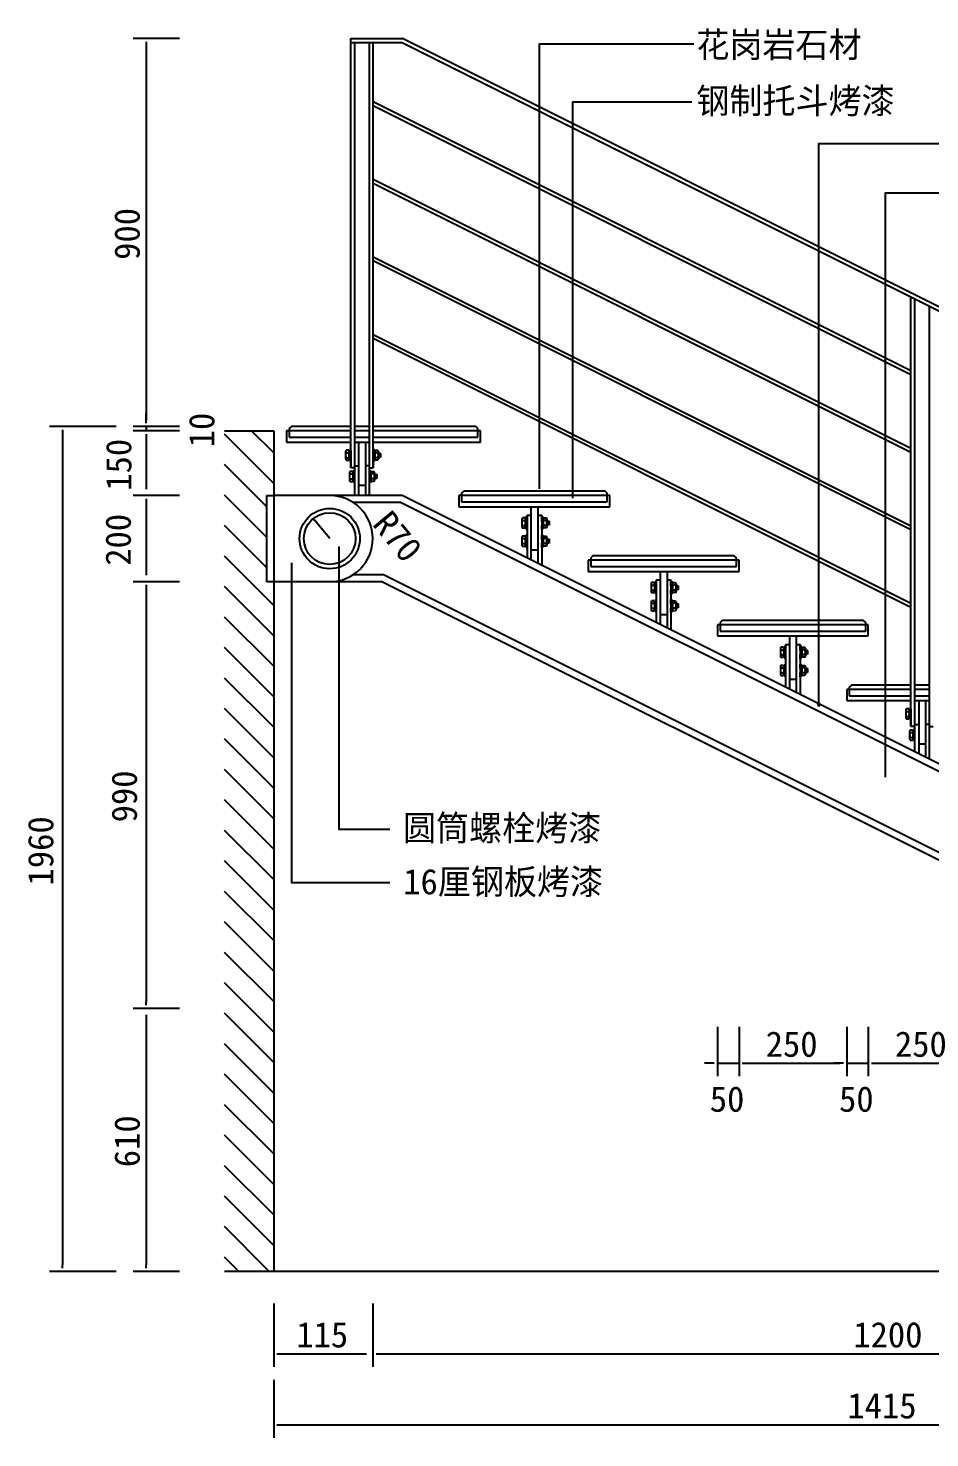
# Model space of a CAD drawing. Header units: metres. Extents: x 14945 to 17595, y 15171 to 18685.
# Drawn here: x 14945 to 15991, y 16919 to 18554 of the extents above; entities that cross this region are included whole.
import ezdxf

# ---------------------------------------------------------------- set-up
doc = ezdxf.new("R2010")
doc.units = ezdxf.units.M
for name, color, linetype in [('2', 2, 'Continuous'), ('3', 3, 'Continuous'), ('4', 4, 'Continuous'), ('7', 7, 'Continuous'), ('BH', 3, 'Continuous'), ('DIM', 3, 'Continuous'), ('TEXT', 3, 'Continuous')]:
    doc.layers.add(name, color=color, linetype=linetype)

# ---------------------------------------------------------------- blocks, each defined once
blk = doc.blocks.new('DOT')
at = {"color": 0, "linetype": 'ByBlock'}
blk.add_line((-0.35, 0), (-1, 0), dxfattribs=at)
blk.add_lwpolyline([(-0.17, 0, 1), (0.17, 0, 1)], format="xyb", close=True, dxfattribs=at)
blk = doc.blocks.new('_DOT')
at = {"color": 0, "linetype": 'ByBlock'}
blk.add_line((-0.5, 0), (-1, 0), dxfattribs=at)

msp = doc.modelspace()

# ---------------------------------------------------------------- linework, layer by layer
for p, q in [((15538.34, 18019.73), (15538.34, 18024.6)), ((15577.13, 18008.96), (15577.13, 18013.83)), ((15274.91, 17986.21), (15277.3, 17983.32))]:
    msp.add_line(p, q)
at = {"layer": '2'}
for p, q in [((15172.73, 18087.14), (15229.84, 18087.14)), ((15229.84, 18087.14), (15229.84, 17112.14)), ((17594.84, 17112.14), (15172.73, 17112.14))]:
    msp.add_line(p, q, dxfattribs=at)
at = {"layer": '3'}
for p, q in [((15247.84, 18087.14), (15247.84, 18079.64)), ((15466.84, 18079.64), (15466.84, 18087.14)), ((15247.84, 18079.64), (15319.34, 18079.64)), ((15323.84, 18079.64), (15340.84, 18079.64)), ((15345.34, 18079.64), (15466.84, 18079.64)), ((15313.34, 18063.21), (15313.34, 18063.21)), ((15313.34, 18063.21), (15313.34, 18054.46)), ((15313.84, 18061.69), (15317.09, 18061.69)), ((15313.84, 18055.92), (15317.09, 18055.92)), ((15317.01, 18064.58), (15313.93, 18064.58)), ((15313.93, 18053.03), (15317.01, 18053.03)), ((15318.47, 18063.75), (15317.59, 18063.75)), ((15317.59, 18063.75), (15317.59, 18063.03)), ((15317.59, 18054.59), (15317.59, 18063.03)), ((15317.59, 18054.59), (15317.59, 18053.87)), ((15317.59, 18053.87), (15318.47, 18053.87)), ((15319.34, 18066.25), (15318.47, 18066.25)), ((15318.47, 18066.25), (15318.47, 18063.75)), ((15318.47, 18063.75), (15318.47, 18053.87)), ((15318.47, 18053.87), (15318.47, 18051.37)), ((15319.34, 18060.83), (15319.34, 18066.25)), ((15319.34, 18051.37), (15319.34, 18056.42)), ((15345.34, 18060.83), (15345.34, 18066.25)), ((15345.34, 18066.25), (15346.22, 18066.25)), ((15345.34, 18051.37), (15345.34, 18056.42)), ((15346.22, 18066.25), (15346.22, 18063.75)), ((15346.22, 18063.75), (15346.22, 18053.87)), ((15346.22, 18063.75), (15347.09, 18063.75)), ((15347.09, 18053.87), (15346.22, 18053.87)), ((15346.22, 18053.87), (15346.22, 18051.37)), ((15347.09, 18063.75), (15347.09, 18063.03)), ((15347.09, 18054.59), (15347.09, 18063.03)), ((15347.09, 18054.59), (15347.09, 18053.87)), ((15350.84, 18061.69), (15347.59, 18061.69)), ((15350.84, 18055.92), (15347.59, 18055.92)), ((15347.68, 18064.58), (15350.76, 18064.58)), ((15350.76, 18053.03), (15347.68, 18053.03)), ((15351.34, 18063.15), (15351.34, 18061.31)), ((15351.34, 18061.31), (15351.34, 18056.5)), ((15351.34, 18061.31), (15351.76, 18056.31)), ((15351.34, 18061.31), (15352.22, 18060.91)), ((15351.76, 18056.31), (15351.34, 18056.5)), ((15351.34, 18056.5), (15351.34, 18054.46)), ((15352.55, 18056.7), (15351.76, 18056.31)), ((15352.22, 18060.91), (15353.01, 18061.31)), ((15352.55, 18056.7), (15352.22, 18060.91)), ((15353.43, 18056.31), (15352.55, 18056.7)), ((15353.01, 18061.31), (15353.43, 18056.31)), ((15353.01, 18061.31), (15353.84, 18060.93)), ((15353.84, 18056.52), (15353.43, 18056.31)), ((15353.84, 18060.93), (15353.84, 18056.52)), ((15317.84, 18038.56), (15317.84, 18031.91)), ((15318.34, 18037.1), (15321.59, 18037.1)), ((15321.51, 18039.99), (15318.43, 18039.99)), ((15318.47, 18051.37), (15319.34, 18051.37)), ((15322.97, 18039.15), (15322.09, 18039.15)), ((15322.09, 18039.15), (15322.09, 18038.43)), ((15322.09, 18029.99), (15322.09, 18038.43)), ((15323.84, 18041.65), (15322.97, 18041.65)), ((15322.97, 18041.65), (15322.97, 18039.15)), ((15322.97, 18039.15), (15322.97, 18029.27)), ((15323.84, 18036.24), (15323.84, 18041.65)), ((15340.84, 18036.24), (15340.84, 18041.65)), ((15340.84, 18041.65), (15341.72, 18041.65)), ((15341.72, 18041.65), (15341.72, 18039.15)), ((15341.72, 18039.15), (15341.72, 18029.27)), ((15341.72, 18039.15), (15342.59, 18039.15)), ((15342.59, 18039.15), (15342.59, 18038.43)), ((15342.59, 18029.99), (15342.59, 18038.43)), ((15346.34, 18037.1), (15343.09, 18037.1)), ((15343.18, 18039.99), (15346.26, 18039.99)), ((15346.22, 18051.37), (15345.34, 18051.37)), ((15346.84, 18038.56), (15346.84, 18036.72)), ((15346.84, 18036.72), (15347.26, 18031.72)), ((15346.84, 18036.72), (15346.84, 18031.91)), ((15346.84, 18036.72), (15347.72, 18036.32)), ((15347.72, 18036.32), (15348.51, 18036.72)), ((15348.05, 18032.11), (15347.72, 18036.32)), ((15348.51, 18036.72), (15348.93, 18031.72)), ((15348.51, 18036.72), (15349.34, 18036.34)), ((15349.34, 18036.34), (15349.34, 18031.92)), ((15317.84, 18031.91), (15317.84, 18031.91)), ((15317.84, 18031.91), (15317.84, 18029.87)), ((15318.34, 18031.33), (15321.59, 18031.33)), ((15318.43, 18028.44), (15321.51, 18028.44)), ((15322.09, 18029.99), (15322.09, 18029.27)), ((15322.09, 18029.27), (15322.97, 18029.27)), ((15322.97, 18029.27), (15322.97, 18026.77)), ((15322.97, 18026.77), (15323.84, 18026.77)), ((15323.84, 18026.77), (15323.84, 18031.83)), ((15340.84, 18026.77), (15340.84, 18031.83)), ((15341.72, 18026.77), (15340.84, 18026.77)), ((15342.59, 18029.27), (15341.72, 18029.27)), ((15341.72, 18029.27), (15341.72, 18026.77)), ((15342.59, 18029.99), (15342.59, 18029.27)), ((15346.34, 18031.33), (15343.09, 18031.33)), ((15346.26, 18028.44), (15343.18, 18028.44)), ((15347.26, 18031.72), (15346.84, 18031.91)), ((15346.84, 18031.91), (15346.84, 18029.87)), ((15348.05, 18032.11), (15347.26, 18031.72)), ((15348.93, 18031.72), (15348.05, 18032.11)), ((15349.34, 18031.92), (15348.93, 18031.72)), ((15221.84, 17912.14), (15221.84, 18012.14)), ((15221.84, 18012.14), (15229.84, 18012.14)), ((15447.84, 18012.14), (15447.84, 18004.64)), ((15447.84, 18004.64), (15616.84, 18004.64)), ((15616.84, 18004.64), (15616.84, 18012.14)), ((15521.51, 17986.01), (15518.43, 17986.01)), ((15523.84, 17987.67), (15522.97, 17987.67)), ((15522.97, 17987.67), (15522.97, 17985.17)), ((15523.84, 17982.26), (15523.84, 17987.67)), ((15540.84, 17982.26), (15540.84, 17987.67)), ((15540.84, 17987.67), (15541.72, 17987.67)), ((15541.72, 17987.67), (15541.72, 17985.17)), ((15543.18, 17986.01), (15546.26, 17986.01)), ((15517.84, 17984.64), (15517.84, 17984.64)), ((15517.84, 17984.64), (15517.84, 17975.89)), ((15518.34, 17983.12), (15521.59, 17983.12)), ((15518.34, 17977.35), (15521.59, 17977.35)), ((15518.43, 17974.46), (15521.51, 17974.46)), ((15522.97, 17985.17), (15522.09, 17985.17)), ((15522.09, 17985.17), (15522.09, 17984.45)), ((15522.09, 17976.01), (15522.09, 17984.45)), ((15522.09, 17976.01), (15522.09, 17975.29)), ((15522.09, 17975.29), (15522.97, 17975.29)), ((15522.97, 17985.17), (15522.97, 17975.29)), ((15522.97, 17975.29), (15522.97, 17972.79)), ((15522.97, 17972.79), (15523.84, 17972.79)), ((15523.84, 17972.79), (15523.84, 17977.85)), ((15540.84, 17972.79), (15540.84, 17977.85)), ((15541.72, 17972.79), (15540.84, 17972.79)), ((15541.72, 17985.17), (15541.72, 17975.29)), ((15541.72, 17985.17), (15542.59, 17985.17)), ((15542.59, 17975.29), (15541.72, 17975.29)), ((15541.72, 17975.29), (15541.72, 17972.79)), ((15542.59, 17985.17), (15542.59, 17984.45)), ((15542.59, 17976.01), (15542.59, 17984.45)), ((15542.59, 17976.01), (15542.59, 17975.29)), ((15546.34, 17983.12), (15543.09, 17983.12)), ((15546.34, 17977.35), (15543.09, 17977.35)), ((15546.26, 17974.46), (15543.18, 17974.46)), ((15546.84, 17984.58), (15546.84, 17982.74)), ((15546.84, 17982.74), (15546.84, 17977.93)), ((15546.84, 17982.74), (15547.26, 17977.74)), ((15546.84, 17982.74), (15547.72, 17982.34)), ((15547.26, 17977.74), (15546.84, 17977.93)), ((15546.84, 17977.93), (15546.84, 17975.89)), ((15548.05, 17978.13), (15547.26, 17977.74)), ((15547.72, 17982.34), (15548.51, 17982.74)), ((15548.05, 17978.13), (15547.72, 17982.34)), ((15548.93, 17977.74), (15548.05, 17978.13)), ((15548.51, 17982.74), (15548.93, 17977.74)), ((15548.51, 17982.74), (15549.34, 17982.36)), ((15549.34, 17977.94), (15548.93, 17977.74)), ((15549.34, 17982.36), (15549.34, 17977.94)), ((15517.84, 17963.56), (15517.84, 17956.91)), ((15517.84, 17956.91), (15517.84, 17956.91)), ((15517.84, 17956.91), (15517.84, 17954.87)), ((15518.34, 17962.1), (15521.59, 17962.1)), ((15518.34, 17956.33), (15521.59, 17956.33)), ((15521.51, 17964.99), (15518.43, 17964.99)), ((15518.43, 17953.44), (15521.51, 17953.44)), ((15522.97, 17964.15), (15522.09, 17964.15)), ((15522.09, 17964.15), (15522.09, 17963.43)), ((15522.09, 17954.99), (15522.09, 17963.43)), ((15522.09, 17954.99), (15522.09, 17954.27)), ((15522.09, 17954.27), (15522.97, 17954.27)), ((15523.84, 17966.65), (15522.97, 17966.65)), ((15522.97, 17966.65), (15522.97, 17964.15)), ((15522.97, 17964.15), (15522.97, 17954.27)), ((15522.97, 17954.27), (15522.97, 17951.77)), ((15523.84, 17961.24), (15523.84, 17966.65)), ((15523.84, 17951.77), (15523.84, 17956.83)), ((15540.84, 17961.24), (15540.84, 17966.65)), ((15540.84, 17966.65), (15541.72, 17966.65)), ((15540.84, 17951.77), (15540.84, 17956.83)), ((15541.72, 17966.65), (15541.72, 17964.15)), ((15541.72, 17964.15), (15541.72, 17954.27)), ((15541.72, 17964.15), (15542.59, 17964.15)), ((15542.59, 17954.27), (15541.72, 17954.27)), ((15541.72, 17954.27), (15541.72, 17951.77)), ((15542.59, 17964.15), (15542.59, 17963.43)), ((15542.59, 17954.99), (15542.59, 17963.43)), ((15542.59, 17954.99), (15542.59, 17954.27)), ((15546.34, 17962.1), (15543.09, 17962.1)), ((15546.34, 17956.33), (15543.09, 17956.33)), ((15543.18, 17964.99), (15546.26, 17964.99)), ((15546.26, 17953.44), (15543.18, 17953.44)), ((15546.84, 17963.56), (15546.84, 17961.72)), ((15546.84, 17961.72), (15546.84, 17956.91)), ((15546.84, 17961.72), (15547.26, 17956.72)), ((15546.84, 17961.72), (15547.72, 17961.32)), ((15547.26, 17956.72), (15546.84, 17956.91)), ((15546.84, 17956.91), (15546.84, 17954.87)), ((15548.05, 17957.11), (15547.26, 17956.72)), ((15547.72, 17961.32), (15548.51, 17961.72)), ((15548.05, 17957.11), (15547.72, 17961.32)), ((15548.93, 17956.72), (15548.05, 17957.11)), ((15548.51, 17961.72), (15548.93, 17956.72)), ((15548.51, 17961.72), (15549.34, 17961.34)), ((15549.34, 17956.92), (15548.93, 17956.72)), ((15549.34, 17961.34), (15549.34, 17956.92)), ((15522.97, 17951.77), (15523.84, 17951.77)), ((15541.72, 17951.77), (15540.84, 17951.77)), ((15597.84, 17937.14), (15597.84, 17929.64)), ((15766.84, 17929.64), (15766.84, 17937.14)), ((15597.84, 17929.64), (15766.84, 17929.64)), ((15229.84, 17912.14), (15221.84, 17912.14)), ((15667.84, 17909.64), (15667.84, 17909.64)), ((15667.84, 17909.64), (15667.84, 17900.89)), ((15668.34, 17908.12), (15671.59, 17908.12)), ((15671.51, 17911.01), (15668.43, 17911.01)), ((15672.97, 17910.17), (15672.09, 17910.17)), ((15672.09, 17910.17), (15672.09, 17909.45)), ((15672.09, 17901.01), (15672.09, 17909.45)), ((15673.84, 17912.67), (15672.97, 17912.67)), ((15672.97, 17912.67), (15672.97, 17910.17)), ((15672.97, 17910.17), (15672.97, 17900.29)), ((15673.84, 17907.26), (15673.84, 17912.67)), ((15690.84, 17907.26), (15690.84, 17912.67)), ((15690.84, 17912.67), (15691.72, 17912.67)), ((15691.72, 17912.67), (15691.72, 17910.17)), ((15691.72, 17910.17), (15691.72, 17900.29)), ((15691.72, 17910.17), (15692.59, 17910.17)), ((15692.59, 17910.17), (15692.59, 17909.45)), ((15692.59, 17901.01), (15692.59, 17909.45)), ((15696.34, 17908.12), (15693.09, 17908.12)), ((15693.18, 17911.01), (15696.26, 17911.01)), ((15696.84, 17909.58), (15696.84, 17907.74)), ((15696.84, 17907.74), (15696.84, 17902.93)), ((15696.84, 17907.74), (15697.26, 17902.74)), ((15696.84, 17907.74), (15697.72, 17907.34)), ((15697.72, 17907.34), (15698.51, 17907.74)), ((15698.05, 17903.13), (15697.72, 17907.34)), ((15698.51, 17907.74), (15698.93, 17902.74)), ((15698.51, 17907.74), (15699.34, 17907.36)), ((15699.34, 17907.36), (15699.34, 17902.94)), ((15667.84, 17888.56), (15667.84, 17881.91)), ((15668.34, 17902.35), (15671.59, 17902.35)), ((15668.43, 17899.46), (15671.51, 17899.46)), ((15671.51, 17889.99), (15668.43, 17889.99)), ((15672.09, 17901.01), (15672.09, 17900.29)), ((15672.09, 17900.29), (15672.97, 17900.29)), ((15672.97, 17889.15), (15672.09, 17889.15)), ((15672.09, 17889.15), (15672.09, 17888.43)), ((15672.09, 17879.99), (15672.09, 17888.43)), ((15672.97, 17900.29), (15672.97, 17897.79)), ((15672.97, 17897.79), (15673.84, 17897.79)), ((15673.84, 17891.65), (15672.97, 17891.65)), ((15672.97, 17891.65), (15672.97, 17889.15)), ((15672.97, 17889.15), (15672.97, 17879.27)), ((15673.84, 17897.79), (15673.84, 17902.85)), ((15673.84, 17886.24), (15673.84, 17891.65)), ((15690.84, 17897.79), (15690.84, 17902.85)), ((15691.72, 17897.79), (15690.84, 17897.79)), ((15690.84, 17886.24), (15690.84, 17891.65)), ((15690.84, 17891.65), (15691.72, 17891.65)), ((15692.59, 17900.29), (15691.72, 17900.29)), ((15691.72, 17900.29), (15691.72, 17897.79)), ((15691.72, 17891.65), (15691.72, 17889.15)), ((15691.72, 17889.15), (15691.72, 17879.27)), ((15691.72, 17889.15), (15692.59, 17889.15)), ((15692.59, 17901.01), (15692.59, 17900.29)), ((15692.59, 17889.15), (15692.59, 17888.43)), ((15692.59, 17879.99), (15692.59, 17888.43)), ((15696.34, 17902.35), (15693.09, 17902.35)), ((15696.26, 17899.46), (15693.18, 17899.46)), ((15693.18, 17889.99), (15696.26, 17889.99)), ((15697.26, 17902.74), (15696.84, 17902.93)), ((15696.84, 17902.93), (15696.84, 17900.89)), ((15696.84, 17888.56), (15696.84, 17886.72)), ((15698.05, 17903.13), (15697.26, 17902.74)), ((15698.93, 17902.74), (15698.05, 17903.13)), ((15699.34, 17902.94), (15698.93, 17902.74)), ((15667.84, 17881.91), (15667.84, 17881.91)), ((15667.84, 17881.91), (15667.84, 17879.87)), ((15668.34, 17887.1), (15671.59, 17887.1)), ((15668.34, 17881.33), (15671.59, 17881.33)), ((15668.43, 17878.44), (15671.51, 17878.44)), ((15672.09, 17879.99), (15672.09, 17879.27)), ((15672.09, 17879.27), (15672.97, 17879.27)), ((15672.97, 17879.27), (15672.97, 17876.77)), ((15672.97, 17876.77), (15673.84, 17876.77)), ((15673.84, 17876.77), (15673.84, 17881.83)), ((15690.84, 17876.77), (15690.84, 17881.83)), ((15691.72, 17876.77), (15690.84, 17876.77)), ((15692.59, 17879.27), (15691.72, 17879.27)), ((15691.72, 17879.27), (15691.72, 17876.77)), ((15692.59, 17879.99), (15692.59, 17879.27)), ((15696.34, 17887.1), (15693.09, 17887.1)), ((15696.34, 17881.33), (15693.09, 17881.33)), ((15696.26, 17878.44), (15693.18, 17878.44)), ((15696.84, 17886.72), (15696.84, 17881.91)), ((15696.84, 17886.72), (15697.26, 17881.72)), ((15696.84, 17886.72), (15697.72, 17886.32)), ((15697.26, 17881.72), (15696.84, 17881.91)), ((15696.84, 17881.91), (15696.84, 17879.87)), ((15698.05, 17882.11), (15697.26, 17881.72)), ((15697.72, 17886.32), (15698.51, 17886.72)), ((15698.05, 17882.11), (15697.72, 17886.32)), ((15698.93, 17881.72), (15698.05, 17882.11)), ((15698.51, 17886.72), (15698.93, 17881.72)), ((15698.51, 17886.72), (15699.34, 17886.34)), ((15699.34, 17881.92), (15698.93, 17881.72)), ((15699.34, 17886.34), (15699.34, 17881.92)), ((15747.84, 17862.14), (15747.84, 17854.64)), ((15916.84, 17854.64), (15916.84, 17862.14)), ((15747.84, 17854.64), (15916.84, 17854.64)), ((15817.84, 17834.64), (15817.84, 17834.64)), ((15817.84, 17834.64), (15817.84, 17825.89)), ((15818.34, 17833.12), (15821.59, 17833.12)), ((15818.34, 17827.35), (15821.59, 17827.35)), ((15821.51, 17836.01), (15818.43, 17836.01)), ((15818.43, 17824.46), (15821.51, 17824.46)), ((15822.97, 17835.17), (15822.09, 17835.17)), ((15822.09, 17835.17), (15822.09, 17834.45)), ((15822.09, 17826.01), (15822.09, 17834.45)), ((15822.09, 17826.01), (15822.09, 17825.29)), ((15822.09, 17825.29), (15822.97, 17825.29)), ((15823.84, 17837.67), (15822.97, 17837.67)), ((15822.97, 17837.67), (15822.97, 17835.17)), ((15822.97, 17835.17), (15822.97, 17825.29)), ((15822.97, 17825.29), (15822.97, 17822.79)), ((15822.97, 17822.79), (15823.84, 17822.79)), ((15823.84, 17832.26), (15823.84, 17837.67)), ((15823.84, 17822.79), (15823.84, 17827.85)), ((15840.84, 17832.26), (15840.84, 17837.67)), ((15840.84, 17837.67), (15841.72, 17837.67)), ((15840.84, 17822.79), (15840.84, 17827.85)), ((15841.72, 17822.79), (15840.84, 17822.79)), ((15841.72, 17837.67), (15841.72, 17835.17)), ((15841.72, 17835.17), (15841.72, 17825.29)), ((15841.72, 17835.17), (15842.59, 17835.17)), ((15842.59, 17825.29), (15841.72, 17825.29)), ((15841.72, 17825.29), (15841.72, 17822.79)), ((15842.59, 17835.17), (15842.59, 17834.45)), ((15842.59, 17826.01), (15842.59, 17834.45)), ((15842.59, 17826.01), (15842.59, 17825.29)), ((15846.34, 17833.12), (15843.09, 17833.12)), ((15846.34, 17827.35), (15843.09, 17827.35)), ((15843.18, 17836.01), (15846.26, 17836.01)), ((15846.26, 17824.46), (15843.18, 17824.46)), ((15846.84, 17834.58), (15846.84, 17832.74)), ((15846.84, 17832.74), (15846.84, 17827.93)), ((15846.84, 17832.74), (15847.26, 17827.74)), ((15846.84, 17832.74), (15847.72, 17832.34)), ((15847.26, 17827.74), (15846.84, 17827.93)), ((15846.84, 17827.93), (15846.84, 17825.89)), ((15848.05, 17828.13), (15847.26, 17827.74)), ((15847.72, 17832.34), (15848.51, 17832.74)), ((15848.05, 17828.13), (15847.72, 17832.34)), ((15848.93, 17827.74), (15848.05, 17828.13)), ((15848.51, 17832.74), (15848.93, 17827.74)), ((15848.51, 17832.74), (15849.34, 17832.36)), ((15849.34, 17827.94), (15848.93, 17827.74)), ((15849.34, 17832.36), (15849.34, 17827.94)), ((15817.84, 17813.56), (15817.84, 17806.91)), ((15817.84, 17806.91), (15817.84, 17806.91)), ((15817.84, 17806.91), (15817.84, 17804.87)), ((15818.34, 17812.1), (15821.59, 17812.1)), ((15818.34, 17806.33), (15821.59, 17806.33)), ((15821.51, 17814.99), (15818.43, 17814.99)), ((15822.97, 17814.15), (15822.09, 17814.15)), ((15822.09, 17814.15), (15822.09, 17813.43)), ((15822.09, 17804.99), (15822.09, 17813.43)), ((15823.84, 17816.65), (15822.97, 17816.65)), ((15822.97, 17816.65), (15822.97, 17814.15)), ((15822.97, 17814.15), (15822.97, 17804.27)), ((15823.84, 17811.24), (15823.84, 17816.65)), ((15823.84, 17801.77), (15823.84, 17806.83)), ((15840.84, 17811.24), (15840.84, 17816.65)), ((15840.84, 17816.65), (15841.72, 17816.65)), ((15840.84, 17801.77), (15840.84, 17806.83)), ((15841.72, 17816.65), (15841.72, 17814.15)), ((15841.72, 17814.15), (15841.72, 17804.27)), ((15841.72, 17814.15), (15842.59, 17814.15)), ((15842.59, 17814.15), (15842.59, 17813.43)), ((15842.59, 17804.99), (15842.59, 17813.43)), ((15846.34, 17812.1), (15843.09, 17812.1)), ((15846.34, 17806.33), (15843.09, 17806.33)), ((15843.18, 17814.99), (15846.26, 17814.99)), ((15846.84, 17813.56), (15846.84, 17811.72)), ((15846.84, 17811.72), (15846.84, 17806.91)), ((15846.84, 17811.72), (15847.26, 17806.72)), ((15846.84, 17811.72), (15847.72, 17811.32)), ((15847.26, 17806.72), (15846.84, 17806.91)), ((15846.84, 17806.91), (15846.84, 17804.87)), ((15848.05, 17807.11), (15847.26, 17806.72)), ((15847.72, 17811.32), (15848.51, 17811.72)), ((15848.05, 17807.11), (15847.72, 17811.32)), ((15848.93, 17806.72), (15848.05, 17807.11)), ((15848.51, 17811.72), (15848.93, 17806.72)), ((15848.51, 17811.72), (15849.34, 17811.34)), ((15849.34, 17806.92), (15848.93, 17806.72)), ((15849.34, 17811.34), (15849.34, 17806.92)), ((15818.43, 17803.44), (15821.51, 17803.44)), ((15822.09, 17804.99), (15822.09, 17804.27)), ((15822.09, 17804.27), (15822.97, 17804.27)), ((15822.97, 17804.27), (15822.97, 17801.77)), ((15822.97, 17801.77), (15823.84, 17801.77)), ((15841.72, 17801.77), (15840.84, 17801.77)), ((15842.59, 17804.27), (15841.72, 17804.27)), ((15841.72, 17804.27), (15841.72, 17801.77)), ((15842.59, 17804.99), (15842.59, 17804.27)), ((15846.26, 17803.44), (15843.18, 17803.44)), ((15897.84, 17787.14), (15897.84, 17779.64)), ((15897.84, 17779.64), (15969.34, 17779.64)), ((15973.84, 17779.64), (15990.84, 17779.64)), ((15963.34, 17763.21), (15963.34, 17763.21)), ((15963.34, 17763.21), (15963.34, 17754.46)), ((15963.84, 17761.69), (15967.09, 17761.69)), ((15967.01, 17764.58), (15963.93, 17764.58)), ((15968.47, 17763.75), (15967.59, 17763.75)), ((15967.59, 17763.75), (15967.59, 17763.03)), ((15967.59, 17754.59), (15967.59, 17763.03)), ((15969.34, 17766.25), (15968.47, 17766.25)), ((15968.47, 17766.25), (15968.47, 17763.75)), ((15968.47, 17763.75), (15968.47, 17753.87)), ((15969.34, 17760.83), (15969.34, 17766.25)), ((15963.84, 17755.92), (15967.09, 17755.92)), ((15963.93, 17753.03), (15967.01, 17753.03)), ((15967.59, 17754.59), (15967.59, 17753.87)), ((15967.59, 17753.87), (15968.47, 17753.87)), ((15968.47, 17753.87), (15968.47, 17751.37)), ((15968.47, 17751.37), (15969.34, 17751.37)), ((15969.34, 17751.37), (15969.34, 17756.42)), ((15973.84, 17741.65), (15972.97, 17741.65)), ((15972.97, 17741.65), (15972.97, 17739.15)), ((15973.84, 17736.24), (15973.84, 17741.65)), ((15990.84, 17736.24), (15990.84, 17741.65)), ((15990.84, 17741.65), (15991.72, 17741.65)), ((15967.84, 17738.56), (15967.84, 17731.91)), ((15967.84, 17731.91), (15967.84, 17731.91)), ((15967.84, 17731.91), (15967.84, 17729.87)), ((15968.34, 17737.1), (15971.59, 17737.1)), ((15968.34, 17731.33), (15971.59, 17731.33)), ((15971.51, 17739.99), (15968.43, 17739.99)), ((15968.43, 17728.44), (15971.51, 17728.44)), ((15972.97, 17739.15), (15972.09, 17739.15)), ((15972.09, 17739.15), (15972.09, 17738.43)), ((15972.09, 17729.99), (15972.09, 17738.43)), ((15972.09, 17729.99), (15972.09, 17729.27)), ((15972.09, 17729.27), (15972.97, 17729.27)), ((15972.97, 17739.15), (15972.97, 17729.27)), ((15972.97, 17729.27), (15972.97, 17726.77)), ((15972.97, 17726.77), (15973.84, 17726.77)), ((15973.84, 17726.77), (15973.84, 17731.83)), ((15990.84, 17726.77), (15990.84, 17731.83)), ((15991.72, 17726.77), (15990.84, 17726.77))]:
    msp.add_line(p, q, dxfattribs=at)
msp.add_circle((15294.84, 17962.14), 30, dxfattribs=at)
for centre, radius, start, end in [((15315.31, 18063.18), 1.97, 134.75, 179.13), ((15316.82, 18063.57), 3.52, 188.88, 212.23), ((15315.04, 18054.71), 1.7, 134.7, 184.18), ((15315.13, 18054.36), 1.79, 176.72, 227.74), ((15321.93, 18058.81), 8.58, 160.35, 199.65), ((15315.45, 18063.11), 2.14, 357.79, 43.37), ((15315.37, 18054.53), 2.22, 317.51, 1.33), ((15309.01, 18058.81), 8.58, 340.35, 19.65), ((15314.12, 18063.57), 3.52, 327.77, 351.12), ((15315.9, 18054.71), 1.7, 355.82, 45.3), ((15349.23, 18063.11), 2.14, 136.63, 182.21), ((15350.57, 18063.57), 3.52, 188.88, 212.23), ((15348.79, 18054.71), 1.7, 134.7, 184.18), ((15355.68, 18058.81), 8.58, 160.35, 199.65), ((15349.32, 18054.53), 2.22, 178.67, 222.49), ((15349.37, 18063.18), 1.97, 359.19, 45.25), ((15349.56, 18054.36), 1.79, 312.26, 3.28), ((15342.76, 18058.81), 8.58, 340.35, 19.65), ((15347.87, 18063.57), 3.52, 327.77, 351.12), ((15349.65, 18054.71), 1.7, 355.82, 45.3), ((15319.81, 18038.59), 1.97, 134.75, 180.81), ((15321.32, 18038.98), 3.52, 188.88, 212.23), ((15326.43, 18034.22), 8.58, 160.35, 199.65), ((15319.95, 18038.52), 2.14, 357.79, 43.37), ((15313.51, 18034.21), 8.58, 340.35, 19.65), ((15318.62, 18038.98), 3.52, 327.77, 351.12), ((15344.73, 18038.52), 2.14, 136.63, 182.21), ((15346.07, 18038.98), 3.52, 188.88, 212.23), ((15351.18, 18034.21), 8.58, 160.35, 199.65), ((15344.87, 18038.59), 1.97, 359.19, 45.25), ((15338.26, 18034.22), 8.58, 340.35, 19.65), ((15343.37, 18038.98), 3.52, 327.77, 351.12), ((15319.54, 18030.12), 1.7, 134.7, 184.18), ((15319.63, 18029.77), 1.79, 176.72, 227.74), ((15319.87, 18029.94), 2.22, 317.51, 1.33), ((15320.4, 18030.12), 1.7, 355.82, 45.3), ((15344.29, 18030.12), 1.7, 134.7, 184.18), ((15344.82, 18029.94), 2.22, 178.67, 222.49), ((15345.06, 18029.77), 1.79, 312.26, 3.28), ((15345.15, 18030.12), 1.7, 355.82, 45.3), ((15519.81, 17984.61), 1.97, 134.75, 179.13), ((15519.95, 17984.54), 2.14, 357.79, 43.37), ((15544.73, 17984.54), 2.14, 136.63, 182.21), ((15544.87, 17984.61), 1.97, 359.19, 45.25), ((15521.32, 17985), 3.52, 188.88, 212.23), ((15519.54, 17976.14), 1.7, 134.7, 184.18), ((15519.63, 17975.79), 1.79, 176.72, 227.74), ((15526.43, 17980.24), 8.58, 160.35, 199.65), ((15519.87, 17975.96), 2.22, 317.51, 1.33), ((15513.51, 17980.23), 8.58, 340.35, 19.65), ((15518.62, 17985), 3.52, 327.77, 351.12), ((15520.4, 17976.14), 1.7, 355.82, 45.3), ((15546.07, 17985), 3.52, 188.88, 212.23), ((15544.29, 17976.14), 1.7, 134.7, 184.18), ((15551.18, 17980.23), 8.58, 160.35, 199.65), ((15544.82, 17975.96), 2.22, 178.67, 222.49), ((15545.06, 17975.79), 1.79, 312.26, 3.28), ((15538.26, 17980.24), 8.58, 340.35, 19.65), ((15543.37, 17985), 3.52, 327.77, 351.12), ((15545.15, 17976.14), 1.7, 355.82, 45.3), ((15519.81, 17963.59), 1.97, 134.75, 180.81), ((15521.32, 17963.98), 3.52, 188.88, 212.23), ((15519.54, 17955.12), 1.7, 134.7, 184.18), ((15519.63, 17954.77), 1.79, 176.72, 227.74), ((15526.43, 17959.22), 8.58, 160.35, 199.65), ((15519.95, 17963.52), 2.14, 357.79, 43.37), ((15519.87, 17954.94), 2.22, 317.51, 1.33), ((15513.51, 17959.21), 8.58, 340.35, 19.65), ((15518.62, 17963.98), 3.52, 327.77, 351.12), ((15520.4, 17955.12), 1.7, 355.82, 45.3), ((15544.73, 17963.52), 2.14, 136.63, 182.21), ((15546.07, 17963.98), 3.52, 188.88, 212.23), ((15544.29, 17955.12), 1.7, 134.7, 184.18), ((15551.18, 17959.21), 8.58, 160.35, 199.65), ((15544.82, 17954.94), 2.22, 178.67, 222.49), ((15544.87, 17963.59), 1.97, 359.19, 45.25), ((15545.06, 17954.77), 1.79, 312.26, 3.28), ((15538.26, 17959.22), 8.58, 340.35, 19.65), ((15543.37, 17963.98), 3.52, 327.77, 351.12), ((15545.15, 17955.12), 1.7, 355.82, 45.3), ((15669.81, 17909.61), 1.97, 134.75, 179.13), ((15671.32, 17910), 3.52, 188.88, 212.23), ((15676.43, 17905.24), 8.58, 160.35, 199.65), ((15669.95, 17909.54), 2.14, 357.79, 43.37), ((15663.51, 17905.23), 8.58, 340.35, 19.65), ((15668.62, 17910), 3.52, 327.77, 351.12), ((15694.73, 17909.54), 2.14, 136.63, 182.21), ((15696.07, 17910), 3.52, 188.88, 212.23), ((15701.18, 17905.23), 8.58, 160.35, 199.65), ((15694.87, 17909.61), 1.97, 359.19, 45.25), ((15688.26, 17905.24), 8.58, 340.35, 19.65), ((15693.37, 17910), 3.52, 327.77, 351.12), ((15669.54, 17901.14), 1.7, 134.7, 184.18), ((15669.63, 17900.79), 1.79, 176.72, 227.74), ((15669.81, 17888.59), 1.97, 134.75, 180.81), ((15671.32, 17888.98), 3.52, 188.88, 212.23), ((15669.87, 17900.96), 2.22, 317.51, 1.33), ((15669.95, 17888.52), 2.14, 357.79, 43.37), ((15670.4, 17901.14), 1.7, 355.82, 45.3), ((15668.62, 17888.98), 3.52, 327.77, 351.12), ((15694.29, 17901.14), 1.7, 134.7, 184.18), ((15694.73, 17888.52), 2.14, 136.63, 182.21), ((15696.07, 17888.98), 3.52, 188.88, 212.23), ((15694.82, 17900.96), 2.22, 178.67, 222.49), ((15695.06, 17900.79), 1.79, 312.26, 3.28), ((15694.87, 17888.59), 1.97, 359.19, 45.25), ((15695.15, 17901.14), 1.7, 355.82, 45.3), ((15693.37, 17888.98), 3.52, 327.77, 351.12), ((15669.54, 17880.12), 1.7, 134.7, 184.18), ((15669.63, 17879.77), 1.79, 176.72, 227.74), ((15676.43, 17884.22), 8.58, 160.35, 199.65), ((15669.87, 17879.94), 2.22, 317.51, 1.33), ((15663.51, 17884.21), 8.58, 340.35, 19.65), ((15670.4, 17880.12), 1.7, 355.82, 45.3), ((15694.29, 17880.12), 1.7, 134.7, 184.18), ((15701.18, 17884.21), 8.58, 160.35, 199.65), ((15694.82, 17879.94), 2.22, 178.67, 222.49), ((15695.06, 17879.77), 1.79, 312.26, 3.28), ((15688.26, 17884.22), 8.58, 340.35, 19.65), ((15695.15, 17880.12), 1.7, 355.82, 45.3), ((15819.81, 17834.61), 1.97, 134.75, 179.13), ((15821.32, 17835), 3.52, 188.88, 212.23), ((15819.54, 17826.14), 1.7, 134.7, 184.18), ((15819.63, 17825.79), 1.79, 176.72, 227.74), ((15826.43, 17830.24), 8.58, 160.35, 199.65), ((15819.95, 17834.54), 2.14, 357.79, 43.37), ((15819.87, 17825.96), 2.22, 317.51, 1.33), ((15813.51, 17830.23), 8.58, 340.35, 19.65), ((15818.62, 17835), 3.52, 327.77, 351.12), ((15820.4, 17826.14), 1.7, 355.82, 45.3), ((15844.73, 17834.54), 2.14, 136.63, 182.21), ((15846.07, 17835), 3.52, 188.88, 212.23), ((15844.29, 17826.14), 1.7, 134.7, 184.18), ((15851.18, 17830.23), 8.58, 160.35, 199.65), ((15844.82, 17825.96), 2.22, 178.67, 222.49), ((15844.87, 17834.61), 1.97, 359.19, 45.25), ((15845.06, 17825.79), 1.79, 312.26, 3.28), ((15838.26, 17830.24), 8.58, 340.35, 19.65), ((15843.37, 17835), 3.52, 327.77, 351.12), ((15845.15, 17826.14), 1.7, 355.82, 45.3), ((15819.81, 17813.59), 1.97, 134.75, 180.81), ((15821.32, 17813.98), 3.52, 188.88, 212.23), ((15819.54, 17805.12), 1.7, 134.7, 184.18), ((15826.43, 17809.22), 8.58, 160.35, 199.65), ((15819.95, 17813.52), 2.14, 357.79, 43.37), ((15813.51, 17809.21), 8.58, 340.35, 19.65), ((15818.62, 17813.98), 3.52, 327.77, 351.12), ((15820.4, 17805.12), 1.7, 355.82, 45.3), ((15844.73, 17813.52), 2.14, 136.63, 182.21), ((15846.07, 17813.98), 3.52, 188.88, 212.23), ((15844.29, 17805.12), 1.7, 134.7, 184.18), ((15851.18, 17809.21), 8.58, 160.35, 199.65), ((15844.87, 17813.59), 1.97, 359.19, 45.25), ((15838.26, 17809.22), 8.58, 340.35, 19.65), ((15843.37, 17813.98), 3.52, 327.77, 351.12), ((15845.15, 17805.12), 1.7, 355.82, 45.3), ((15819.63, 17804.77), 1.79, 176.72, 227.74), ((15819.87, 17804.94), 2.22, 317.51, 1.33), ((15844.82, 17804.94), 2.22, 178.67, 222.49), ((15845.06, 17804.77), 1.79, 312.26, 3.28), ((15965.31, 17763.18), 1.97, 134.75, 179.13), ((15966.82, 17763.57), 3.52, 188.88, 212.23), ((15971.93, 17758.81), 8.58, 160.35, 199.65), ((15965.45, 17763.11), 2.14, 357.79, 43.37), ((15959.01, 17758.81), 8.58, 340.35, 19.65), ((15964.12, 17763.57), 3.52, 327.77, 351.12), ((15965.04, 17754.71), 1.7, 134.7, 184.18), ((15965.13, 17754.36), 1.79, 176.72, 227.74), ((15965.37, 17754.53), 2.22, 317.51, 1.33), ((15965.9, 17754.71), 1.7, 355.82, 45.3), ((15969.81, 17738.59), 1.97, 134.75, 180.81), ((15971.32, 17738.98), 3.52, 188.88, 212.23), ((15969.54, 17730.12), 1.7, 134.7, 184.18), ((15969.63, 17729.77), 1.79, 176.72, 227.74), ((15976.43, 17734.22), 8.58, 160.35, 199.65), ((15969.95, 17738.52), 2.14, 357.79, 43.37), ((15969.87, 17729.94), 2.22, 317.51, 1.33), ((15963.51, 17734.21), 8.58, 340.35, 19.65), ((15968.62, 17738.98), 3.52, 327.77, 351.12), ((15970.4, 17730.12), 1.7, 355.82, 45.3)]:
    msp.add_arc(centre, radius, start, end, dxfattribs=at)
at = {"layer": '4'}
for p, q in [((15378.84, 18012.14), (15229.84, 18012.14)), ((16644.84, 17379.14), (15378.84, 18012.14)), ((15355.24, 17912.14), (15229.84, 17912.14)), ((16544.84, 17317.33), (15355.24, 17912.14))]:
    msp.add_line(p, q, dxfattribs=at)
msp.add_arc((15294.84, 17962.14), 50, 270, 90, dxfattribs=at)
at = {"layer": '7'}
for p, q in [((15319.34, 18044.14), (15319.34, 18542.14)), ((15319.34, 18542.14), (15379.41, 18542.14)), ((16570.41, 17946.64), (15379.41, 18542.14)), ((15319.34, 18537.64), (15323.84, 18537.64)), ((15319.34, 18537.64), (15378.34, 18537.64)), ((15323.84, 18012.14), (15323.84, 18537.64)), ((15340.84, 18012.14), (15340.84, 18537.64)), ((15340.84, 18537.64), (15345.34, 18537.64)), ((15345.34, 18044.14), (15345.34, 18537.64)), ((16569.34, 17942.14), (15378.34, 18537.64)), ((15969.34, 18156.64), (15345.34, 18468.64)), ((15969.34, 18152.14), (15345.34, 18464.14)), ((15969.34, 18066.64), (15345.34, 18378.64)), ((15969.34, 18062.14), (15345.34, 18374.14)), ((15969.34, 17976.64), (15345.34, 18288.64)), ((15969.34, 17972.14), (15345.34, 18284.14)), ((15969.34, 17744.14), (15969.34, 18242.14)), ((15973.84, 17714.64), (15973.84, 18239.89)), ((15990.84, 17706.14), (15990.84, 18231.39)), ((15969.34, 17886.64), (15345.34, 18198.64)), ((15969.34, 17882.14), (15345.34, 18194.14)), ((15319.34, 18087.14), (15244.84, 18087.14)), ((15244.84, 18087.14), (15244.84, 18074.14)), ((15250.34, 18092.14), (15247.84, 18089.64)), ((15247.84, 18089.64), (15247.84, 18087.14)), ((15319.34, 18092.14), (15250.34, 18092.14)), ((15340.84, 18092.14), (15323.84, 18092.14)), ((15340.84, 18087.14), (15323.84, 18087.14)), ((15464.34, 18092.14), (15345.34, 18092.14)), ((15469.84, 18087.14), (15345.34, 18087.14)), ((15466.84, 18089.64), (15464.34, 18092.14)), ((15466.84, 18087.14), (15466.84, 18089.64)), ((15469.84, 18074.14), (15469.84, 18087.14)), ((15244.84, 18074.14), (15319.34, 18074.14)), ((15323.84, 18074.14), (15340.84, 18074.14)), ((15328.34, 18074.14), (15328.34, 18012.39)), ((15336.34, 18074.14), (15336.34, 18012.14)), ((15345.34, 18074.14), (15469.84, 18074.14)), ((15319.34, 18064.14), (15319.34, 18044.14)), ((15345.34, 18064.14), (15345.34, 18044.14)), ((15323.84, 18044.14), (15319.34, 18044.14)), ((15323.84, 18046.64), (15328.34, 18046.64)), ((15340.84, 18046.64), (15336.34, 18046.64)), ((15340.84, 18044.14), (15345.34, 18044.14)), ((15328.34, 18024.14), (15336.34, 18024.14)), ((15376.95, 18004.14), (15321.97, 18004.14)), ((16636.84, 17374.19), (15376.95, 18004.14)), ((15444.84, 18012.14), (15444.84, 17999.14)), ((15619.84, 18012.14), (15444.84, 18012.14)), ((15450.34, 18017.14), (15447.84, 18014.64)), ((15447.84, 18014.64), (15447.84, 18012.14)), ((15614.34, 18017.14), (15450.34, 18017.14)), ((15616.84, 18014.64), (15614.34, 18017.14)), ((15616.84, 18012.14), (15616.84, 18014.64)), ((15619.84, 17999.14), (15619.84, 18012.14)), ((15444.84, 17999.14), (15619.84, 17999.14)), ((15523.84, 17989.14), (15523.84, 17939.64)), ((15523.84, 17989.14), (15528.34, 17989.14)), ((15528.34, 17999.14), (15528.34, 17937.39)), ((15536.34, 17999.14), (15536.34, 17933.39)), ((15536.34, 17989.14), (15540.84, 17989.14)), ((15540.84, 17989.14), (15540.84, 17931.14)), ((15528.34, 17949.14), (15536.34, 17949.14)), ((15594.84, 17937.14), (15594.84, 17924.14)), ((15769.84, 17937.14), (15594.84, 17937.14)), ((15600.34, 17942.14), (15597.84, 17939.64)), ((15597.84, 17939.64), (15597.84, 17937.14)), ((15764.34, 17942.14), (15600.34, 17942.14)), ((15766.84, 17939.64), (15764.34, 17942.14)), ((15766.84, 17937.14), (15766.84, 17939.64)), ((15769.84, 17924.14), (15769.84, 17937.14)), ((15594.84, 17924.14), (15769.84, 17924.14)), ((15678.34, 17924.14), (15678.34, 17862.39)), ((15686.34, 17924.14), (15686.34, 17858.39)), ((15357.13, 17920.14), (15321.97, 17920.14)), ((16552.84, 17322.28), (15357.13, 17920.14)), ((15673.84, 17914.14), (15673.84, 17864.64)), ((15673.84, 17914.14), (15678.34, 17914.14)), ((15686.34, 17914.14), (15690.84, 17914.14)), ((15690.84, 17914.14), (15690.84, 17856.14)), ((15678.34, 17874.14), (15686.34, 17874.14)), ((15744.84, 17862.14), (15744.84, 17849.14)), ((15919.84, 17862.14), (15744.84, 17862.14)), ((15750.34, 17867.14), (15747.84, 17864.64)), ((15747.84, 17864.64), (15747.84, 17862.14)), ((15914.34, 17867.14), (15750.34, 17867.14)), ((15916.84, 17864.64), (15914.34, 17867.14)), ((15916.84, 17862.14), (15916.84, 17864.64)), ((15919.84, 17849.14), (15919.84, 17862.14)), ((15744.84, 17849.14), (15919.84, 17849.14)), ((15823.84, 17839.14), (15823.84, 17789.64)), ((15823.84, 17839.14), (15828.34, 17839.14)), ((15828.34, 17849.14), (15828.34, 17787.39)), ((15836.34, 17849.14), (15836.34, 17783.39)), ((15836.34, 17839.14), (15840.84, 17839.14)), ((15840.84, 17839.14), (15840.84, 17781.14)), ((15828.34, 17799.14), (15836.34, 17799.14)), ((15900.34, 17792.14), (15897.84, 17789.64)), ((15969.34, 17792.14), (15900.34, 17792.14)), ((15990.84, 17792.14), (15973.84, 17792.14)), ((15969.34, 17787.14), (15894.84, 17787.14)), ((15894.84, 17787.14), (15894.84, 17774.14)), ((15894.84, 17774.14), (15969.34, 17774.14)), ((15897.84, 17789.64), (15897.84, 17787.14)), ((15990.84, 17787.14), (15973.84, 17787.14)), ((15973.84, 17774.14), (15990.84, 17774.14)), ((15978.34, 17774.14), (15978.34, 17712.39)), ((15986.34, 17774.14), (15986.34, 17708.39)), ((15969.34, 17764.14), (15969.34, 17744.14)), ((15973.84, 17744.14), (15969.34, 17744.14)), ((15973.84, 17746.64), (15978.34, 17746.64)), ((15990.84, 17746.64), (15986.34, 17746.64)), ((15990.84, 17744.14), (15995.34, 17744.14)), ((15978.34, 17724.14), (15986.34, 17724.14))]:
    msp.add_line(p, q, dxfattribs=at)
msp.add_circle((15294.84, 17962.14), 35, dxfattribs=at)
at = {"layer": 'BH'}
for p, q in [((15229.84, 18061.48), (15204.19, 18087.14)), ((15229.84, 18026.12), (15172.73, 18083.23)), ((15221.84, 17998.77), (15172.73, 18047.88)), ((15221.84, 17963.41), (15172.73, 18012.52)), ((15221.84, 17928.06), (15172.73, 17977.17)), ((15229.84, 17884.7), (15172.73, 17941.81)), ((15229.84, 17849.35), (15172.73, 17906.46)), ((15229.84, 17813.99), (15172.73, 17871.1)), ((15229.84, 17778.64), (15172.73, 17835.75)), ((15229.84, 17743.28), (15172.73, 17800.39)), ((15229.84, 17707.93), (15172.73, 17765.04)), ((15229.84, 17672.57), (15172.73, 17729.68)), ((15229.84, 17637.22), (15172.73, 17694.33)), ((15229.84, 17601.86), (15172.73, 17658.97)), ((15229.84, 17566.51), (15172.73, 17623.61)), ((15229.84, 17531.15), (15172.73, 17588.26)), ((15229.84, 17495.79), (15172.73, 17552.9)), ((15229.84, 17460.44), (15172.73, 17517.55)), ((15229.84, 17425.08), (15172.73, 17482.19)), ((15229.84, 17389.73), (15172.73, 17446.84)), ((15229.84, 17354.37), (15172.73, 17411.48)), ((15229.84, 17319.02), (15172.73, 17376.13)), ((15229.84, 17283.66), (15172.73, 17340.77)), ((15229.84, 17248.31), (15172.73, 17305.42)), ((15229.84, 17212.95), (15172.73, 17270.06)), ((15229.84, 17177.6), (15172.73, 17234.71)), ((15229.84, 17142.24), (15172.73, 17199.35)), ((15224.59, 17112.14), (15172.73, 17164)), ((15189.24, 17112.14), (15172.73, 17128.64))]:
    msp.add_line(p, q, dxfattribs=at)
at = {"layer": 'DIM'}
for p, q in [((15120.45, 18542.14), (15066.88, 18542.14)), ((15081.88, 18534.64), (15081.88, 18099.64)), ((15081.88, 18099.64), (15081.88, 18107.14)), ((15046.88, 18092.14), (14969.82, 18092.14)), ((14984.82, 18084.64), (14984.82, 17119.64)), ((15120.45, 18092.14), (15066.88, 18092.14)), ((15120.45, 18092.14), (15066.88, 18092.14)), ((15120.45, 18087.14), (15066.88, 18087.14)), ((15120.45, 18087.14), (15066.88, 18087.14)), ((15081.88, 18092.14), (15081.88, 18087.14)), ((15081.88, 18092.14), (15081.88, 18087.14)), ((15081.88, 18079.64), (15081.88, 18019.64)), ((15081.88, 18079.64), (15081.88, 18072.14)), ((15120.45, 18012.14), (15066.88, 18012.14)), ((15120.45, 18012.14), (15066.88, 18012.14)), ((15081.88, 18004.64), (15081.88, 17919.64)), ((15294.84, 17962.14), (15277.3, 17983.32)), ((15120.45, 17912.14), (15066.88, 17912.14)), ((15120.45, 17912.14), (15066.88, 17912.14)), ((15081.88, 17904.64), (15081.88, 17424.64)), ((15120.45, 17417.14), (15066.88, 17417.14)), ((15120.45, 17417.14), (15066.88, 17417.14)), ((15081.88, 17409.64), (15081.88, 17119.64)), ((15744.84, 17395.7), (15744.84, 17338.52)), ((15769.84, 17395.7), (15769.84, 17338.52)), ((15894.84, 17395.7), (15894.84, 17338.52)), ((15919.84, 17395.7), (15919.84, 17338.52)), ((15737.34, 17353.52), (15729.84, 17353.52)), ((15744.84, 17353.52), (15769.84, 17353.52)), ((15744.84, 17353.52), (15769.84, 17353.52)), ((15777.34, 17353.52), (15887.34, 17353.52)), ((15777.34, 17353.52), (15784.84, 17353.52)), ((15887.34, 17353.52), (15879.84, 17353.52)), ((15894.84, 17353.52), (15919.84, 17353.52)), ((15894.84, 17353.52), (15919.84, 17353.52)), ((15927.34, 17353.52), (16037.34, 17353.52)), ((15927.34, 17353.52), (15934.84, 17353.52)), ((15046.88, 17112.14), (14969.82, 17112.14)), ((15120.45, 17112.14), (15066.88, 17112.14)), ((15229.84, 17074.9), (15229.84, 17001.4)), ((15344.84, 17074.9), (15344.84, 17001.4)), ((15344.84, 17074.9), (15344.84, 17001.4)), ((15237.34, 17016.4), (15337.34, 17016.4)), ((15352.34, 17016.4), (16537.34, 17016.4)), ((15229.84, 16986.4), (15229.84, 16919.07)), ((15237.34, 16934.07), (16637.34, 16934.07))]:
    msp.add_line(p, q, dxfattribs=at)
at = {"layer": 'TEXT'}
for points in [[(15538.34, 18024.6), (15538.34, 18536.18), (15717.23, 18536.18)], [(15577.13, 18013.83), (15577.13, 18468.62), (15715.07, 18468.62)], [(15862.46, 17777.02), (15862.46, 18420.49), (16069.68, 18420.49)], [(15939.94, 17685.25), (15939.94, 18363.14), (16071.04, 18363.14)], [(15305.61, 17953.11), (15305.61, 17625.08), (15364.78, 17625.08)], [(15250.57, 17933.86), (15250.57, 17563.2), (15364.78, 17563.2)]]:
    msp.add_lwpolyline(points, dxfattribs=at)

# ---------------------------------------------------------------- block references
at = {"layer": 'DIM', "xscale": 7.5, "yscale": 7.5, "zscale": 7.5}
for p, rotation in [((15081.88, 18542.14), 90), ((14984.82, 18092.14), 90), ((15081.88, 18092.14), 270), ((15081.88, 18087.14), 90), ((15081.88, 18012.14), 90), ((15081.88, 17912.14), 90), ((15081.88, 17417.14), 270), ((15769.84, 17353.52), 180), ((15919.84, 17353.52), 180), ((14984.82, 17112.14), 270), ((15081.88, 17112.14), 270), ((15229.84, 17016.4), 180), ((15344.84, 17016.4), 180), ((15229.84, 16934.07), 180)]:
    msp.add_blockref('_DOT', p, dxfattribs=dict(at, rotation=rotation))
for p in [(15744.84, 17353.52), (15894.84, 17353.52)]:
    msp.add_blockref('_DOT', p, dxfattribs=at)
at = {"layer": 'TEXT', "xscale": 7.5, "yscale": 7.5, "zscale": 7.5, "rotation": 270}
msp.add_blockref('DOT', (15862.46, 17769.52), dxfattribs=at)

# ---------------------------------------------------------------- texts
at = {"layer": '3'}
for s, rotation, p in [('900', 90, (15074.38, 18285.43)), ('10', 90, (15160.94, 18067.99)), ('150', 90, (15064.64, 18017.61)), ('200', 90, (15064.03, 17930.6)), ('R70', 309.63, (15343.24, 17978.44)), ('990', 90, (15071.1, 17632.93)), ('1960', 90, (14974.04, 17559.73)), ('610', 90, (15074.38, 17232.93))]:
    msp.add_text(s, height=29.5, rotation=rotation, dxfattribs=at).set_placement(p)
for s, p in [('250', (15800.8, 17361.02)), ('250', (15950.8, 17361.02)), ('50', (15735.94, 17297.27)), ('50', (15885.94, 17297.27)), ('115', (15256.05, 17023.9)), ('1200', (15902.44, 17023.9)), ('1415', (15895.67, 16941.57))]:
    msp.add_text(s, height=29.5, dxfattribs=at).set_placement(p)
at = {"layer": 'TEXT'}
for s, p in [('花岗岩石材', (15720.35, 18520.32)), ('钢制托斗烤漆', (15720.35, 18455.21)), ('圆筒螺栓烤漆', (15379.91, 17611.67)), ('16厘钢板烤漆', (15380.16, 17549.42))]:
    msp.add_text(s, height=29.5, dxfattribs=at).set_placement(p)

doc.saveas('drawing.dxf')
